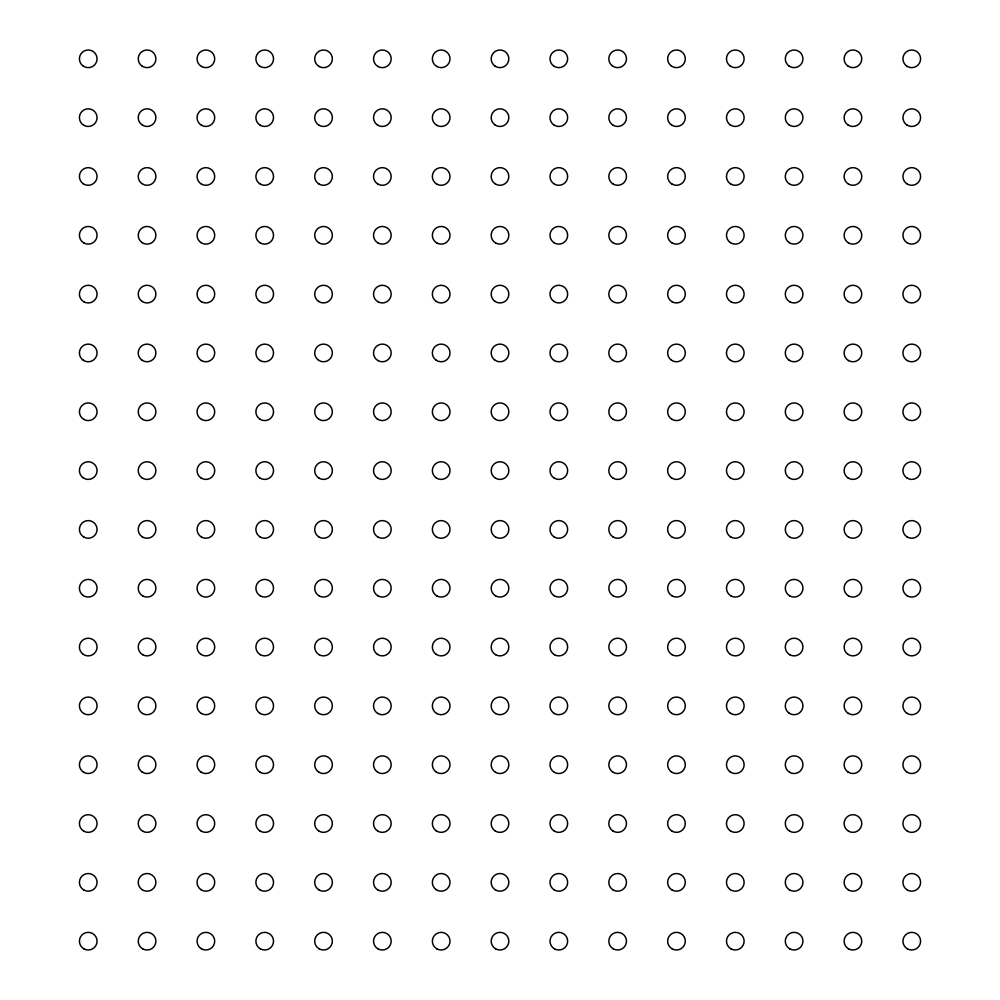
<?xml version="1.0" encoding="UTF-8"?>
<svg xmlns="http://www.w3.org/2000/svg" width="1000" height="1000" viewBox="0 0 1000 1000"><rect width="100%" height="100%" fill="white"/><g stroke="black" fill="none" stroke-linecap="round" stroke-linejoin="round"><path stroke-width="1.5" d="M83.287 66.125A8.825 8.825 0 0 0 97.037 59.45A8.825 8.825 0 0 0 84.375 50.888A8.825 8.825 0 0 0 83.287 66.125M83.825 125.288A8.825 8.825 0 0 0 97.062 117.65A8.825 8.825 0 0 0 83.825 110A8.825 8.825 0 0 0 83.825 125.288M83.287 183.775A8.825 8.825 0 0 0 97.037 177.1A8.825 8.825 0 0 0 84.375 168.538A8.825 8.825 0 0 0 83.287 183.775M83.825 242.938A8.825 8.825 0 0 0 97.062 235.3A8.825 8.825 0 0 0 83.825 227.65A8.825 8.825 0 0 0 83.825 242.938M83.825 301.762A8.825 8.825 0 0 0 97.062 294.113A8.825 8.825 0 0 0 83.825 286.475A8.825 8.825 0 0 0 83.825 301.762M83.287 360.25A8.825 8.825 0 0 0 97.037 353.575A8.825 8.825 0 0 0 84.375 345A8.825 8.825 0 0 0 83.287 360.25M83.825 419.4A8.825 8.825 0 0 0 97.062 411.763A8.825 8.825 0 0 0 83.825 404.125A8.825 8.825 0 0 0 83.825 419.4M83.287 477.9A8.825 8.825 0 0 0 97.037 471.213A8.825 8.825 0 0 0 84.375 462.65A8.825 8.825 0 0 0 83.287 477.9M83.825 537.05A8.825 8.825 0 0 0 97.062 529.412A8.825 8.825 0 0 0 83.825 521.775A8.825 8.825 0 0 0 83.825 537.05M83.287 595.538A8.825 8.825 0 0 0 97.037 588.862A8.825 8.825 0 0 0 84.375 580.3A8.825 8.825 0 0 0 83.287 595.538M83.287 654.362A8.825 8.825 0 0 0 97.037 647.688A8.825 8.825 0 0 0 84.375 639.125A8.825 8.825 0 0 0 83.287 654.362M83.825 713.525A8.825 8.825 0 0 0 97.062 705.888A8.825 8.825 0 0 0 83.825 698.238A8.825 8.825 0 0 0 83.825 713.525M83.825 772.35A8.825 8.825 0 0 0 97.062 764.7A8.825 8.825 0 0 0 83.825 757.062A8.825 8.825 0 0 0 83.825 772.35M83.825 831.175A8.825 8.825 0 0 0 97.062 823.525A8.825 8.825 0 0 0 83.825 815.888A8.825 8.825 0 0 0 83.825 831.175M83.825 890A8.825 8.825 0 0 0 97.062 882.35A8.825 8.825 0 0 0 83.825 874.712A8.825 8.825 0 0 0 83.825 890M83.825 948.812A8.825 8.825 0 0 0 97.062 941.175A8.825 8.825 0 0 0 83.825 933.538A8.825 8.825 0 0 0 83.825 948.812M142.113 66.125A8.825 8.825 0 0 0 155.863 59.45A8.825 8.825 0 0 0 143.2 50.888A8.825 8.825 0 0 0 142.113 66.125M142.65 125.288A8.825 8.825 0 0 0 155.887 117.65A8.825 8.825 0 0 0 142.65 110A8.825 8.825 0 0 0 142.65 125.288M142.65 184.112A8.825 8.825 0 0 0 155.887 176.475A8.825 8.825 0 0 0 142.65 168.825A8.825 8.825 0 0 0 142.65 184.112M142.113 242.6A8.825 8.825 0 0 0 155.863 235.925A8.825 8.825 0 0 0 143.2 227.362A8.825 8.825 0 0 0 142.113 242.6M142.113 301.425A8.825 8.825 0 0 0 155.863 294.75A8.825 8.825 0 0 0 143.2 286.175A8.825 8.825 0 0 0 142.113 301.425M142.113 360.25A8.825 8.825 0 0 0 155.863 353.575A8.825 8.825 0 0 0 143.2 345A8.825 8.825 0 0 0 142.113 360.25M142.65 419.4A8.825 8.825 0 0 0 155.887 411.763A8.825 8.825 0 0 0 142.65 404.125A8.825 8.825 0 0 0 142.65 419.4M142.113 477.9A8.825 8.825 0 0 0 155.863 471.213A8.825 8.825 0 0 0 143.2 462.65A8.825 8.825 0 0 0 142.113 477.9M142.113 536.725A8.825 8.825 0 0 0 155.863 530.037A8.825 8.825 0 0 0 143.2 521.475A8.825 8.825 0 0 0 142.113 536.725M142.65 595.875A8.825 8.825 0 0 0 155.887 588.237A8.825 8.825 0 0 0 142.65 580.6A8.825 8.825 0 0 0 142.65 595.875M142.65 654.7A8.825 8.825 0 0 0 155.887 647.062A8.825 8.825 0 0 0 142.65 639.412A8.825 8.825 0 0 0 142.65 654.7M142.65 713.525A8.825 8.825 0 0 0 155.887 705.888A8.825 8.825 0 0 0 142.65 698.238A8.825 8.825 0 0 0 142.65 713.525M142.113 772.013A8.825 8.825 0 0 0 155.863 765.337A8.825 8.825 0 0 0 143.2 756.775A8.825 8.825 0 0 0 142.113 772.013M142.65 831.175A8.825 8.825 0 0 0 155.887 823.525A8.825 8.825 0 0 0 142.65 815.888A8.825 8.825 0 0 0 142.65 831.175M142.113 889.663A8.825 8.825 0 0 0 155.863 882.987A8.825 8.825 0 0 0 143.2 874.412A8.825 8.825 0 0 0 142.113 889.663M142.65 948.812A8.825 8.825 0 0 0 155.887 941.175A8.825 8.825 0 0 0 142.65 933.538A8.825 8.825 0 0 0 142.65 948.812M201.475 66.463A8.825 8.825 0 0 0 214.7 58.825A8.825 8.825 0 0 0 201.475 51.188A8.825 8.825 0 0 0 201.475 66.463M201.475 125.288A8.825 8.825 0 0 0 214.7 117.65A8.825 8.825 0 0 0 201.475 110A8.825 8.825 0 0 0 201.475 125.288M201.475 184.112A8.825 8.825 0 0 0 214.7 176.475A8.825 8.825 0 0 0 201.475 168.825A8.825 8.825 0 0 0 201.475 184.112M200.938 242.6A8.825 8.825 0 0 0 214.688 235.925A8.825 8.825 0 0 0 202.025 227.362A8.825 8.825 0 0 0 200.938 242.6M201.475 301.762A8.825 8.825 0 0 0 214.7 294.113A8.825 8.825 0 0 0 201.475 286.475A8.825 8.825 0 0 0 201.475 301.762M201.475 360.588A8.825 8.825 0 0 0 214.7 352.938A8.825 8.825 0 0 0 201.475 345.3A8.825 8.825 0 0 0 201.475 360.588M201.475 419.4A8.825 8.825 0 0 0 214.7 411.763A8.825 8.825 0 0 0 201.475 404.125A8.825 8.825 0 0 0 201.475 419.4M200.938 477.9A8.825 8.825 0 0 0 214.688 471.213A8.825 8.825 0 0 0 202.025 462.65A8.825 8.825 0 0 0 200.938 477.9M201.475 537.05A8.825 8.825 0 0 0 214.7 529.412A8.825 8.825 0 0 0 201.475 521.775A8.825 8.825 0 0 0 201.475 537.05M200.938 595.538A8.825 8.825 0 0 0 214.688 588.862A8.825 8.825 0 0 0 202.025 580.3A8.825 8.825 0 0 0 200.938 595.538M200.938 654.362A8.825 8.825 0 0 0 214.688 647.688A8.825 8.825 0 0 0 202.025 639.125A8.825 8.825 0 0 0 200.938 654.362M201.475 713.525A8.825 8.825 0 0 0 214.7 705.888A8.825 8.825 0 0 0 201.475 698.238A8.825 8.825 0 0 0 201.475 713.525M200.938 772.013A8.825 8.825 0 0 0 214.688 765.337A8.825 8.825 0 0 0 202.025 756.775A8.825 8.825 0 0 0 200.938 772.013M200.938 830.837A8.825 8.825 0 0 0 214.688 824.163A8.825 8.825 0 0 0 202.025 815.588A8.825 8.825 0 0 0 200.938 830.837M200.938 889.663A8.825 8.825 0 0 0 214.688 882.987A8.825 8.825 0 0 0 202.025 874.412A8.825 8.825 0 0 0 200.938 889.663M201.475 948.812A8.825 8.825 0 0 0 214.7 941.175A8.825 8.825 0 0 0 201.475 933.538A8.825 8.825 0 0 0 201.475 948.812M260.3 66.463A8.825 8.825 0 0 0 273.525 58.825A8.825 8.825 0 0 0 260.3 51.188A8.825 8.825 0 0 0 260.3 66.463M260.3 125.288A8.825 8.825 0 0 0 273.525 117.65A8.825 8.825 0 0 0 260.3 110A8.825 8.825 0 0 0 260.3 125.288M260.3 184.112A8.825 8.825 0 0 0 273.525 176.475A8.825 8.825 0 0 0 260.3 168.825A8.825 8.825 0 0 0 260.3 184.112M260.3 242.938A8.825 8.825 0 0 0 273.525 235.3A8.825 8.825 0 0 0 260.3 227.65A8.825 8.825 0 0 0 260.3 242.938M259.762 301.425A8.825 8.825 0 0 0 273.512 294.75A8.825 8.825 0 0 0 260.85 286.175A8.825 8.825 0 0 0 259.762 301.425M260.3 360.588A8.825 8.825 0 0 0 273.525 352.938A8.825 8.825 0 0 0 260.3 345.3A8.825 8.825 0 0 0 260.3 360.588M259.762 419.075A8.825 8.825 0 0 0 273.512 412.4A8.825 8.825 0 0 0 260.85 403.825A8.825 8.825 0 0 0 259.762 419.075M259.762 477.9A8.825 8.825 0 0 0 273.512 471.213A8.825 8.825 0 0 0 260.85 462.65A8.825 8.825 0 0 0 259.762 477.9M259.762 536.725A8.825 8.825 0 0 0 273.512 530.037A8.825 8.825 0 0 0 260.85 521.475A8.825 8.825 0 0 0 259.762 536.725M260.3 595.875A8.825 8.825 0 0 0 273.525 588.237A8.825 8.825 0 0 0 260.3 580.6A8.825 8.825 0 0 0 260.3 595.875M260.3 654.7A8.825 8.825 0 0 0 273.525 647.062A8.825 8.825 0 0 0 260.3 639.412A8.825 8.825 0 0 0 260.3 654.7M260.3 713.525A8.825 8.825 0 0 0 273.525 705.888A8.825 8.825 0 0 0 260.3 698.238A8.825 8.825 0 0 0 260.3 713.525M260.3 772.35A8.825 8.825 0 0 0 273.525 764.7A8.825 8.825 0 0 0 260.3 757.062A8.825 8.825 0 0 0 260.3 772.35M259.762 830.837A8.825 8.825 0 0 0 273.512 824.163A8.825 8.825 0 0 0 260.85 815.588A8.825 8.825 0 0 0 259.762 830.837M259.762 889.663A8.825 8.825 0 0 0 273.512 882.987A8.825 8.825 0 0 0 260.85 874.412A8.825 8.825 0 0 0 259.762 889.663M260.3 948.812A8.825 8.825 0 0 0 273.525 941.175A8.825 8.825 0 0 0 260.3 933.538A8.825 8.825 0 0 0 260.3 948.812M319.113 66.463A8.825 8.825 0 0 0 332.35 58.825A8.825 8.825 0 0 0 319.113 51.188A8.825 8.825 0 0 0 319.113 66.463M319.113 125.288A8.825 8.825 0 0 0 332.35 117.65A8.825 8.825 0 0 0 319.113 110A8.825 8.825 0 0 0 319.113 125.288M319.113 184.112A8.825 8.825 0 0 0 332.35 176.475A8.825 8.825 0 0 0 319.113 168.825A8.825 8.825 0 0 0 319.113 184.112M318.587 242.6A8.825 8.825 0 0 0 332.325 235.925A8.825 8.825 0 0 0 319.675 227.362A8.825 8.825 0 0 0 318.587 242.6M318.587 301.425A8.825 8.825 0 0 0 332.325 294.75A8.825 8.825 0 0 0 319.675 286.175A8.825 8.825 0 0 0 318.587 301.425M318.587 360.25A8.825 8.825 0 0 0 332.325 353.575A8.825 8.825 0 0 0 319.675 345A8.825 8.825 0 0 0 318.587 360.25M318.587 419.075A8.825 8.825 0 0 0 332.325 412.4A8.825 8.825 0 0 0 319.675 403.825A8.825 8.825 0 0 0 318.587 419.075M319.113 478.225A8.825 8.825 0 0 0 332.35 470.588A8.825 8.825 0 0 0 319.113 462.95A8.825 8.825 0 0 0 319.113 478.225M318.587 536.725A8.825 8.825 0 0 0 332.325 530.037A8.825 8.825 0 0 0 319.675 521.475A8.825 8.825 0 0 0 318.587 536.725M319.113 595.875A8.825 8.825 0 0 0 332.35 588.237A8.825 8.825 0 0 0 319.113 580.6A8.825 8.825 0 0 0 319.113 595.875M319.113 654.7A8.825 8.825 0 0 0 332.35 647.062A8.825 8.825 0 0 0 319.113 639.412A8.825 8.825 0 0 0 319.113 654.7M319.113 713.525A8.825 8.825 0 0 0 332.35 705.888A8.825 8.825 0 0 0 319.113 698.238A8.825 8.825 0 0 0 319.113 713.525M318.587 772.013A8.825 8.825 0 0 0 332.325 765.337A8.825 8.825 0 0 0 319.675 756.775A8.825 8.825 0 0 0 318.587 772.013M318.587 830.837A8.825 8.825 0 0 0 332.325 824.163A8.825 8.825 0 0 0 319.675 815.588A8.825 8.825 0 0 0 318.587 830.837M319.113 890A8.825 8.825 0 0 0 332.35 882.35A8.825 8.825 0 0 0 319.113 874.712A8.825 8.825 0 0 0 319.113 890M319.113 948.812A8.825 8.825 0 0 0 332.35 941.175A8.825 8.825 0 0 0 319.113 933.538A8.825 8.825 0 0 0 319.113 948.812M377.938 66.463A8.825 8.825 0 0 0 391.175 58.825A8.825 8.825 0 0 0 377.938 51.188A8.825 8.825 0 0 0 377.938 66.463M377.938 125.288A8.825 8.825 0 0 0 391.175 117.65A8.825 8.825 0 0 0 377.938 110A8.825 8.825 0 0 0 377.938 125.288M377.938 184.112A8.825 8.825 0 0 0 391.175 176.475A8.825 8.825 0 0 0 377.938 168.825A8.825 8.825 0 0 0 377.938 184.112M377.938 242.938A8.825 8.825 0 0 0 391.175 235.3A8.825 8.825 0 0 0 377.938 227.65A8.825 8.825 0 0 0 377.938 242.938M377.938 301.762A8.825 8.825 0 0 0 391.175 294.113A8.825 8.825 0 0 0 377.938 286.475A8.825 8.825 0 0 0 377.938 301.762M377.938 360.588A8.825 8.825 0 0 0 391.175 352.938A8.825 8.825 0 0 0 377.938 345.3A8.825 8.825 0 0 0 377.938 360.588M377.413 419.075A8.825 8.825 0 0 0 391.15 412.4A8.825 8.825 0 0 0 378.5 403.825A8.825 8.825 0 0 0 377.413 419.075M377.938 478.225A8.825 8.825 0 0 0 391.175 470.588A8.825 8.825 0 0 0 377.938 462.95A8.825 8.825 0 0 0 377.938 478.225M377.938 537.05A8.825 8.825 0 0 0 391.175 529.412A8.825 8.825 0 0 0 377.938 521.775A8.825 8.825 0 0 0 377.938 537.05M377.938 595.875A8.825 8.825 0 0 0 391.175 588.237A8.825 8.825 0 0 0 377.938 580.6A8.825 8.825 0 0 0 377.938 595.875M377.413 654.362A8.825 8.825 0 0 0 391.15 647.688A8.825 8.825 0 0 0 378.5 639.125A8.825 8.825 0 0 0 377.413 654.362M377.938 713.525A8.825 8.825 0 0 0 391.175 705.888A8.825 8.825 0 0 0 377.938 698.238A8.825 8.825 0 0 0 377.938 713.525M377.938 772.35A8.825 8.825 0 0 0 391.175 764.7A8.825 8.825 0 0 0 377.938 757.062A8.825 8.825 0 0 0 377.938 772.35M377.938 831.175A8.825 8.825 0 0 0 391.175 823.525A8.825 8.825 0 0 0 377.938 815.888A8.825 8.825 0 0 0 377.938 831.175M377.938 890A8.825 8.825 0 0 0 391.175 882.35A8.825 8.825 0 0 0 377.938 874.712A8.825 8.825 0 0 0 377.938 890M377.938 948.812A8.825 8.825 0 0 0 391.175 941.175A8.825 8.825 0 0 0 377.938 933.538A8.825 8.825 0 0 0 377.938 948.812M436.763 66.463A8.825 8.825 0 0 0 450 58.825A8.825 8.825 0 0 0 436.763 51.188A8.825 8.825 0 0 0 436.763 66.463M436.763 125.288A8.825 8.825 0 0 0 450 117.65A8.825 8.825 0 0 0 436.763 110A8.825 8.825 0 0 0 436.763 125.288M436.763 184.112A8.825 8.825 0 0 0 450 176.475A8.825 8.825 0 0 0 436.763 168.825A8.825 8.825 0 0 0 436.763 184.112M436.763 242.938A8.825 8.825 0 0 0 450 235.3A8.825 8.825 0 0 0 436.763 227.65A8.825 8.825 0 0 0 436.763 242.938M436.225 301.425A8.825 8.825 0 0 0 449.975 294.75A8.825 8.825 0 0 0 437.325 286.175A8.825 8.825 0 0 0 436.225 301.425M436.225 360.25A8.825 8.825 0 0 0 449.975 353.575A8.825 8.825 0 0 0 437.325 345A8.825 8.825 0 0 0 436.225 360.25M436.225 419.075A8.825 8.825 0 0 0 449.975 412.4A8.825 8.825 0 0 0 437.325 403.825A8.825 8.825 0 0 0 436.225 419.075M436.225 477.9A8.825 8.825 0 0 0 449.975 471.213A8.825 8.825 0 0 0 437.325 462.65A8.825 8.825 0 0 0 436.225 477.9M436.225 536.725A8.825 8.825 0 0 0 449.975 530.037A8.825 8.825 0 0 0 437.325 521.475A8.825 8.825 0 0 0 436.225 536.725M436.763 595.875A8.825 8.825 0 0 0 450 588.237A8.825 8.825 0 0 0 436.763 580.6A8.825 8.825 0 0 0 436.763 595.875M436.225 654.362A8.825 8.825 0 0 0 449.975 647.688A8.825 8.825 0 0 0 437.325 639.125A8.825 8.825 0 0 0 436.225 654.362M436.763 713.525A8.825 8.825 0 0 0 450 705.888A8.825 8.825 0 0 0 436.763 698.238A8.825 8.825 0 0 0 436.763 713.525M436.225 772.013A8.825 8.825 0 0 0 449.975 765.337A8.825 8.825 0 0 0 437.325 756.775A8.825 8.825 0 0 0 436.225 772.013M436.225 830.837A8.825 8.825 0 0 0 449.975 824.163A8.825 8.825 0 0 0 437.325 815.588A8.825 8.825 0 0 0 436.225 830.837M436.225 889.663A8.825 8.825 0 0 0 449.975 882.987A8.825 8.825 0 0 0 437.325 874.412A8.825 8.825 0 0 0 436.225 889.663M436.763 948.812A8.825 8.825 0 0 0 450 941.175A8.825 8.825 0 0 0 436.763 933.538A8.825 8.825 0 0 0 436.763 948.812M495.05 66.125A8.825 8.825 0 0 0 508.8 59.45A8.825 8.825 0 0 0 496.15 50.888A8.825 8.825 0 0 0 495.05 66.125M495.05 124.95A8.825 8.825 0 0 0 508.8 118.275A8.825 8.825 0 0 0 496.15 109.712A8.825 8.825 0 0 0 495.05 124.95M495.588 184.112A8.825 8.825 0 0 0 508.825 176.475A8.825 8.825 0 0 0 495.588 168.825A8.825 8.825 0 0 0 495.588 184.112M495.588 242.938A8.825 8.825 0 0 0 508.825 235.3A8.825 8.825 0 0 0 495.588 227.65A8.825 8.825 0 0 0 495.588 242.938M495.05 301.425A8.825 8.825 0 0 0 508.8 294.75A8.825 8.825 0 0 0 496.15 286.175A8.825 8.825 0 0 0 495.05 301.425M495.05 360.25A8.825 8.825 0 0 0 508.8 353.575A8.825 8.825 0 0 0 496.15 345A8.825 8.825 0 0 0 495.05 360.25M495.588 419.4A8.825 8.825 0 0 0 508.825 411.763A8.825 8.825 0 0 0 495.588 404.125A8.825 8.825 0 0 0 495.588 419.4M495.588 478.225A8.825 8.825 0 0 0 508.825 470.588A8.825 8.825 0 0 0 495.588 462.95A8.825 8.825 0 0 0 495.588 478.225M495.588 537.05A8.825 8.825 0 0 0 508.825 529.412A8.825 8.825 0 0 0 495.588 521.775A8.825 8.825 0 0 0 495.588 537.05M495.588 595.875A8.825 8.825 0 0 0 508.825 588.237A8.825 8.825 0 0 0 495.588 580.6A8.825 8.825 0 0 0 495.588 595.875M495.588 654.7A8.825 8.825 0 0 0 508.825 647.062A8.825 8.825 0 0 0 495.588 639.412A8.825 8.825 0 0 0 495.588 654.7M495.588 713.525A8.825 8.825 0 0 0 508.825 705.888A8.825 8.825 0 0 0 495.588 698.238A8.825 8.825 0 0 0 495.588 713.525M495.588 772.35A8.825 8.825 0 0 0 508.825 764.7A8.825 8.825 0 0 0 495.588 757.062A8.825 8.825 0 0 0 495.588 772.35M495.05 830.837A8.825 8.825 0 0 0 508.8 824.163A8.825 8.825 0 0 0 496.15 815.588A8.825 8.825 0 0 0 495.05 830.837M495.588 890A8.825 8.825 0 0 0 508.825 882.35A8.825 8.825 0 0 0 495.588 874.712A8.825 8.825 0 0 0 495.588 890M495.588 948.812A8.825 8.825 0 0 0 508.825 941.175A8.825 8.825 0 0 0 495.588 933.538A8.825 8.825 0 0 0 495.588 948.812M553.875 66.125A8.825 8.825 0 0 0 567.625 59.45A8.825 8.825 0 0 0 554.963 50.888A8.825 8.825 0 0 0 553.875 66.125M553.875 124.95A8.825 8.825 0 0 0 567.625 118.275A8.825 8.825 0 0 0 554.963 109.712A8.825 8.825 0 0 0 553.875 124.95M554.412 184.112A8.825 8.825 0 0 0 567.65 176.475A8.825 8.825 0 0 0 554.412 168.825A8.825 8.825 0 0 0 554.412 184.112M553.875 242.6A8.825 8.825 0 0 0 567.625 235.925A8.825 8.825 0 0 0 554.963 227.362A8.825 8.825 0 0 0 553.875 242.6M553.875 301.425A8.825 8.825 0 0 0 567.625 294.75A8.825 8.825 0 0 0 554.963 286.175A8.825 8.825 0 0 0 553.875 301.425M554.412 360.588A8.825 8.825 0 0 0 567.65 352.938A8.825 8.825 0 0 0 554.412 345.3A8.825 8.825 0 0 0 554.412 360.588M554.412 419.4A8.825 8.825 0 0 0 567.65 411.763A8.825 8.825 0 0 0 554.412 404.125A8.825 8.825 0 0 0 554.412 419.4M554.412 478.225A8.825 8.825 0 0 0 567.65 470.588A8.825 8.825 0 0 0 554.412 462.95A8.825 8.825 0 0 0 554.412 478.225M553.875 536.725A8.825 8.825 0 0 0 567.625 530.037A8.825 8.825 0 0 0 554.963 521.475A8.825 8.825 0 0 0 553.875 536.725M554.412 595.875A8.825 8.825 0 0 0 567.65 588.237A8.825 8.825 0 0 0 554.412 580.6A8.825 8.825 0 0 0 554.412 595.875M554.412 654.7A8.825 8.825 0 0 0 567.65 647.062A8.825 8.825 0 0 0 554.412 639.412A8.825 8.825 0 0 0 554.412 654.7M554.412 713.525A8.825 8.825 0 0 0 567.65 705.888A8.825 8.825 0 0 0 554.412 698.238A8.825 8.825 0 0 0 554.412 713.525M554.412 772.35A8.825 8.825 0 0 0 567.65 764.7A8.825 8.825 0 0 0 554.412 757.062A8.825 8.825 0 0 0 554.412 772.35M554.412 831.175A8.825 8.825 0 0 0 567.65 823.525A8.825 8.825 0 0 0 554.412 815.888A8.825 8.825 0 0 0 554.412 831.175M554.412 890A8.825 8.825 0 0 0 567.65 882.35A8.825 8.825 0 0 0 554.412 874.712A8.825 8.825 0 0 0 554.412 890M554.412 948.812A8.825 8.825 0 0 0 567.65 941.175A8.825 8.825 0 0 0 554.412 933.538A8.825 8.825 0 0 0 554.412 948.812M612.7 66.125A8.825 8.825 0 0 0 626.45 59.45A8.825 8.825 0 0 0 613.787 50.888A8.825 8.825 0 0 0 612.7 66.125M612.7 124.95A8.825 8.825 0 0 0 626.45 118.275A8.825 8.825 0 0 0 613.787 109.712A8.825 8.825 0 0 0 612.7 124.95M613.237 184.112A8.825 8.825 0 0 0 626.475 176.475A8.825 8.825 0 0 0 613.237 168.825A8.825 8.825 0 0 0 613.237 184.112M612.7 242.6A8.825 8.825 0 0 0 626.45 235.925A8.825 8.825 0 0 0 613.787 227.362A8.825 8.825 0 0 0 612.7 242.6M612.7 301.425A8.825 8.825 0 0 0 626.45 294.75A8.825 8.825 0 0 0 613.787 286.175A8.825 8.825 0 0 0 612.7 301.425M612.7 360.25A8.825 8.825 0 0 0 626.45 353.575A8.825 8.825 0 0 0 613.787 345A8.825 8.825 0 0 0 612.7 360.25M613.237 419.4A8.825 8.825 0 0 0 626.475 411.763A8.825 8.825 0 0 0 613.237 404.125A8.825 8.825 0 0 0 613.237 419.4M612.7 477.9A8.825 8.825 0 0 0 626.45 471.213A8.825 8.825 0 0 0 613.787 462.65A8.825 8.825 0 0 0 612.7 477.9M612.7 536.725A8.825 8.825 0 0 0 626.45 530.037A8.825 8.825 0 0 0 613.787 521.475A8.825 8.825 0 0 0 612.7 536.725M613.237 595.875A8.825 8.825 0 0 0 626.475 588.237A8.825 8.825 0 0 0 613.237 580.6A8.825 8.825 0 0 0 613.237 595.875M612.7 654.362A8.825 8.825 0 0 0 626.45 647.688A8.825 8.825 0 0 0 613.787 639.125A8.825 8.825 0 0 0 612.7 654.362M612.7 713.188A8.825 8.825 0 0 0 626.45 706.513A8.825 8.825 0 0 0 613.787 697.95A8.825 8.825 0 0 0 612.7 713.188M612.7 772.013A8.825 8.825 0 0 0 626.45 765.337A8.825 8.825 0 0 0 613.787 756.775A8.825 8.825 0 0 0 612.7 772.013M612.7 830.837A8.825 8.825 0 0 0 626.45 824.163A8.825 8.825 0 0 0 613.787 815.588A8.825 8.825 0 0 0 612.7 830.837M613.237 890A8.825 8.825 0 0 0 626.475 882.35A8.825 8.825 0 0 0 613.237 874.712A8.825 8.825 0 0 0 613.237 890M613.237 948.812A8.825 8.825 0 0 0 626.475 941.175A8.825 8.825 0 0 0 613.237 933.538A8.825 8.825 0 0 0 613.237 948.812M671.525 66.125A8.825 8.825 0 0 0 685.275 59.45A8.825 8.825 0 0 0 672.613 50.888A8.825 8.825 0 0 0 671.525 66.125M671.525 124.95A8.825 8.825 0 0 0 685.275 118.275A8.825 8.825 0 0 0 672.613 109.712A8.825 8.825 0 0 0 671.525 124.95M672.062 184.112A8.825 8.825 0 0 0 685.3 176.475A8.825 8.825 0 0 0 672.062 168.825A8.825 8.825 0 0 0 672.062 184.112M672.062 242.938A8.825 8.825 0 0 0 685.3 235.3A8.825 8.825 0 0 0 672.062 227.65A8.825 8.825 0 0 0 672.062 242.938M672.062 301.762A8.825 8.825 0 0 0 685.3 294.113A8.825 8.825 0 0 0 672.062 286.475A8.825 8.825 0 0 0 672.062 301.762M671.525 360.25A8.825 8.825 0 0 0 685.275 353.575A8.825 8.825 0 0 0 672.613 345A8.825 8.825 0 0 0 671.525 360.25M672.062 419.4A8.825 8.825 0 0 0 685.3 411.763A8.825 8.825 0 0 0 672.062 404.125A8.825 8.825 0 0 0 672.062 419.4M671.525 477.9A8.825 8.825 0 0 0 685.275 471.213A8.825 8.825 0 0 0 672.613 462.65A8.825 8.825 0 0 0 671.525 477.9M671.525 536.725A8.825 8.825 0 0 0 685.275 530.037A8.825 8.825 0 0 0 672.613 521.475A8.825 8.825 0 0 0 671.525 536.725M672.062 595.875A8.825 8.825 0 0 0 685.3 588.237A8.825 8.825 0 0 0 672.062 580.6A8.825 8.825 0 0 0 672.062 595.875M672.062 654.7A8.825 8.825 0 0 0 685.3 647.062A8.825 8.825 0 0 0 672.062 639.412A8.825 8.825 0 0 0 672.062 654.7M671.525 713.188A8.825 8.825 0 0 0 685.275 706.513A8.825 8.825 0 0 0 672.613 697.95A8.825 8.825 0 0 0 671.525 713.188M671.525 772.013A8.825 8.825 0 0 0 685.275 765.337A8.825 8.825 0 0 0 672.613 756.775A8.825 8.825 0 0 0 671.525 772.013M672.062 831.175A8.825 8.825 0 0 0 685.3 823.525A8.825 8.825 0 0 0 672.062 815.888A8.825 8.825 0 0 0 672.062 831.175M672.062 890A8.825 8.825 0 0 0 685.3 882.35A8.825 8.825 0 0 0 672.062 874.712A8.825 8.825 0 0 0 672.062 890M672.062 948.812A8.825 8.825 0 0 0 685.3 941.175A8.825 8.825 0 0 0 672.062 933.538A8.825 8.825 0 0 0 672.062 948.812M730.35 66.125A8.825 8.825 0 0 0 744.1 59.45A8.825 8.825 0 0 0 731.438 50.888A8.825 8.825 0 0 0 730.35 66.125M730.35 124.95A8.825 8.825 0 0 0 744.1 118.275A8.825 8.825 0 0 0 731.438 109.712A8.825 8.825 0 0 0 730.35 124.95M730.888 184.112A8.825 8.825 0 0 0 744.112 176.475A8.825 8.825 0 0 0 730.888 168.825A8.825 8.825 0 0 0 730.888 184.112M730.35 242.6A8.825 8.825 0 0 0 744.1 235.925A8.825 8.825 0 0 0 731.438 227.362A8.825 8.825 0 0 0 730.35 242.6M730.888 301.762A8.825 8.825 0 0 0 744.112 294.113A8.825 8.825 0 0 0 730.888 286.475A8.825 8.825 0 0 0 730.888 301.762M730.35 360.25A8.825 8.825 0 0 0 744.1 353.575A8.825 8.825 0 0 0 731.438 345A8.825 8.825 0 0 0 730.35 360.25M730.888 419.4A8.825 8.825 0 0 0 744.112 411.763A8.825 8.825 0 0 0 730.888 404.125A8.825 8.825 0 0 0 730.888 419.4M730.35 477.9A8.825 8.825 0 0 0 744.1 471.213A8.825 8.825 0 0 0 731.438 462.65A8.825 8.825 0 0 0 730.35 477.9M730.888 537.05A8.825 8.825 0 0 0 744.112 529.412A8.825 8.825 0 0 0 730.888 521.775A8.825 8.825 0 0 0 730.888 537.05M730.888 595.875A8.825 8.825 0 0 0 744.112 588.237A8.825 8.825 0 0 0 730.888 580.6A8.825 8.825 0 0 0 730.888 595.875M730.35 654.362A8.825 8.825 0 0 0 744.1 647.688A8.825 8.825 0 0 0 731.438 639.125A8.825 8.825 0 0 0 730.35 654.362M730.35 713.188A8.825 8.825 0 0 0 744.1 706.513A8.825 8.825 0 0 0 731.438 697.95A8.825 8.825 0 0 0 730.35 713.188M730.35 772.013A8.825 8.825 0 0 0 744.1 765.337A8.825 8.825 0 0 0 731.438 756.775A8.825 8.825 0 0 0 730.35 772.013M730.35 830.837A8.825 8.825 0 0 0 744.1 824.163A8.825 8.825 0 0 0 731.438 815.588A8.825 8.825 0 0 0 730.35 830.837M730.35 889.663A8.825 8.825 0 0 0 744.1 882.987A8.825 8.825 0 0 0 731.438 874.412A8.825 8.825 0 0 0 730.35 889.663M730.888 948.812A8.825 8.825 0 0 0 744.112 941.175A8.825 8.825 0 0 0 730.888 933.538A8.825 8.825 0 0 0 730.888 948.812M789.175 66.125A8.825 8.825 0 0 0 802.913 59.45A8.825 8.825 0 0 0 790.263 50.888A8.825 8.825 0 0 0 789.175 66.125M789.175 124.95A8.825 8.825 0 0 0 802.913 118.275A8.825 8.825 0 0 0 790.263 109.712A8.825 8.825 0 0 0 789.175 124.95M789.7 184.112A8.825 8.825 0 0 0 802.938 176.475A8.825 8.825 0 0 0 789.7 168.825A8.825 8.825 0 0 0 789.7 184.112M789.175 242.6A8.825 8.825 0 0 0 802.913 235.925A8.825 8.825 0 0 0 790.263 227.362A8.825 8.825 0 0 0 789.175 242.6M789.7 301.762A8.825 8.825 0 0 0 802.938 294.113A8.825 8.825 0 0 0 789.7 286.475A8.825 8.825 0 0 0 789.7 301.762M789.175 360.25A8.825 8.825 0 0 0 802.913 353.575A8.825 8.825 0 0 0 790.263 345A8.825 8.825 0 0 0 789.175 360.25M789.7 419.4A8.825 8.825 0 0 0 802.938 411.763A8.825 8.825 0 0 0 789.7 404.125A8.825 8.825 0 0 0 789.7 419.4M789.7 478.225A8.825 8.825 0 0 0 802.938 470.588A8.825 8.825 0 0 0 789.7 462.95A8.825 8.825 0 0 0 789.7 478.225M789.7 537.05A8.825 8.825 0 0 0 802.938 529.412A8.825 8.825 0 0 0 789.7 521.775A8.825 8.825 0 0 0 789.7 537.05M789.7 595.875A8.825 8.825 0 0 0 802.938 588.237A8.825 8.825 0 0 0 789.7 580.6A8.825 8.825 0 0 0 789.7 595.875M789.7 654.7A8.825 8.825 0 0 0 802.938 647.062A8.825 8.825 0 0 0 789.7 639.412A8.825 8.825 0 0 0 789.7 654.7M789.175 713.188A8.825 8.825 0 0 0 802.913 706.513A8.825 8.825 0 0 0 790.263 697.95A8.825 8.825 0 0 0 789.175 713.188M789.7 772.35A8.825 8.825 0 0 0 802.938 764.7A8.825 8.825 0 0 0 789.7 757.062A8.825 8.825 0 0 0 789.7 772.35M789.7 831.175A8.825 8.825 0 0 0 802.938 823.525A8.825 8.825 0 0 0 789.7 815.888A8.825 8.825 0 0 0 789.7 831.175M789.7 890A8.825 8.825 0 0 0 802.938 882.35A8.825 8.825 0 0 0 789.7 874.712A8.825 8.825 0 0 0 789.7 890M789.7 948.812A8.825 8.825 0 0 0 802.938 941.175A8.825 8.825 0 0 0 789.7 933.538A8.825 8.825 0 0 0 789.7 948.812M848 66.125A8.825 8.825 0 0 0 861.737 59.45A8.825 8.825 0 0 0 849.087 50.888A8.825 8.825 0 0 0 848 66.125M848 124.95A8.825 8.825 0 0 0 861.737 118.275A8.825 8.825 0 0 0 849.087 109.712A8.825 8.825 0 0 0 848 124.95M848.525 184.112A8.825 8.825 0 0 0 861.762 176.475A8.825 8.825 0 0 0 848.525 168.825A8.825 8.825 0 0 0 848.525 184.112M848.525 242.938A8.825 8.825 0 0 0 861.762 235.3A8.825 8.825 0 0 0 848.525 227.65A8.825 8.825 0 0 0 848.525 242.938M848 301.425A8.825 8.825 0 0 0 861.737 294.75A8.825 8.825 0 0 0 849.087 286.175A8.825 8.825 0 0 0 848 301.425M848.525 360.588A8.825 8.825 0 0 0 861.762 352.938A8.825 8.825 0 0 0 848.525 345.3A8.825 8.825 0 0 0 848.525 360.588M848.525 419.4A8.825 8.825 0 0 0 861.762 411.763A8.825 8.825 0 0 0 848.525 404.125A8.825 8.825 0 0 0 848.525 419.4M848 477.9A8.825 8.825 0 0 0 861.737 471.213A8.825 8.825 0 0 0 849.087 462.65A8.825 8.825 0 0 0 848 477.9M848.525 537.05A8.825 8.825 0 0 0 861.762 529.412A8.825 8.825 0 0 0 848.525 521.775A8.825 8.825 0 0 0 848.525 537.05M848.525 595.875A8.825 8.825 0 0 0 861.762 588.237A8.825 8.825 0 0 0 848.525 580.6A8.825 8.825 0 0 0 848.525 595.875M848 654.362A8.825 8.825 0 0 0 861.737 647.688A8.825 8.825 0 0 0 849.087 639.125A8.825 8.825 0 0 0 848 654.362M848 713.188A8.825 8.825 0 0 0 861.737 706.513A8.825 8.825 0 0 0 849.087 697.95A8.825 8.825 0 0 0 848 713.188M848 772.013A8.825 8.825 0 0 0 861.737 765.337A8.825 8.825 0 0 0 849.087 756.775A8.825 8.825 0 0 0 848 772.013M848.525 831.175A8.825 8.825 0 0 0 861.762 823.525A8.825 8.825 0 0 0 848.525 815.888A8.825 8.825 0 0 0 848.525 831.175M848.525 890A8.825 8.825 0 0 0 861.762 882.35A8.825 8.825 0 0 0 848.525 874.712A8.825 8.825 0 0 0 848.525 890M848.525 948.812A8.825 8.825 0 0 0 861.762 941.175A8.825 8.825 0 0 0 848.525 933.538A8.825 8.825 0 0 0 848.525 948.812M907.35 66.463A8.825 8.825 0 0 0 920.588 58.825A8.825 8.825 0 0 0 907.35 51.188A8.825 8.825 0 0 0 907.35 66.463M906.825 124.95A8.825 8.825 0 0 0 920.562 118.275A8.825 8.825 0 0 0 907.913 109.712A8.825 8.825 0 0 0 906.825 124.95M907.35 184.112A8.825 8.825 0 0 0 920.588 176.475A8.825 8.825 0 0 0 907.35 168.825A8.825 8.825 0 0 0 907.35 184.112M906.825 242.6A8.825 8.825 0 0 0 920.562 235.925A8.825 8.825 0 0 0 907.913 227.362A8.825 8.825 0 0 0 906.825 242.6M906.825 301.425A8.825 8.825 0 0 0 920.562 294.75A8.825 8.825 0 0 0 907.913 286.175A8.825 8.825 0 0 0 906.825 301.425M907.35 360.588A8.825 8.825 0 0 0 920.588 352.938A8.825 8.825 0 0 0 907.35 345.3A8.825 8.825 0 0 0 907.35 360.588M907.35 419.4A8.825 8.825 0 0 0 920.588 411.763A8.825 8.825 0 0 0 907.35 404.125A8.825 8.825 0 0 0 907.35 419.4M907.35 478.225A8.825 8.825 0 0 0 920.588 470.588A8.825 8.825 0 0 0 907.35 462.95A8.825 8.825 0 0 0 907.35 478.225M906.825 536.725A8.825 8.825 0 0 0 920.562 530.037A8.825 8.825 0 0 0 907.913 521.475A8.825 8.825 0 0 0 906.825 536.725M907.35 595.875A8.825 8.825 0 0 0 920.588 588.237A8.825 8.825 0 0 0 907.35 580.6A8.825 8.825 0 0 0 907.35 595.875M906.825 654.362A8.825 8.825 0 0 0 920.562 647.688A8.825 8.825 0 0 0 907.913 639.125A8.825 8.825 0 0 0 906.825 654.362M906.825 713.188A8.825 8.825 0 0 0 920.562 706.513A8.825 8.825 0 0 0 907.913 697.95A8.825 8.825 0 0 0 906.825 713.188M907.35 772.35A8.825 8.825 0 0 0 920.588 764.7A8.825 8.825 0 0 0 907.35 757.062A8.825 8.825 0 0 0 907.35 772.35M907.35 831.175A8.825 8.825 0 0 0 920.588 823.525A8.825 8.825 0 0 0 907.35 815.888A8.825 8.825 0 0 0 907.35 831.175M906.825 889.663A8.825 8.825 0 0 0 920.562 882.987A8.825 8.825 0 0 0 907.913 874.412A8.825 8.825 0 0 0 906.825 889.663M907.35 948.812A8.825 8.825 0 0 0 920.588 941.175A8.825 8.825 0 0 0 907.35 933.538A8.825 8.825 0 0 0 907.35 948.812"/></g></svg>
